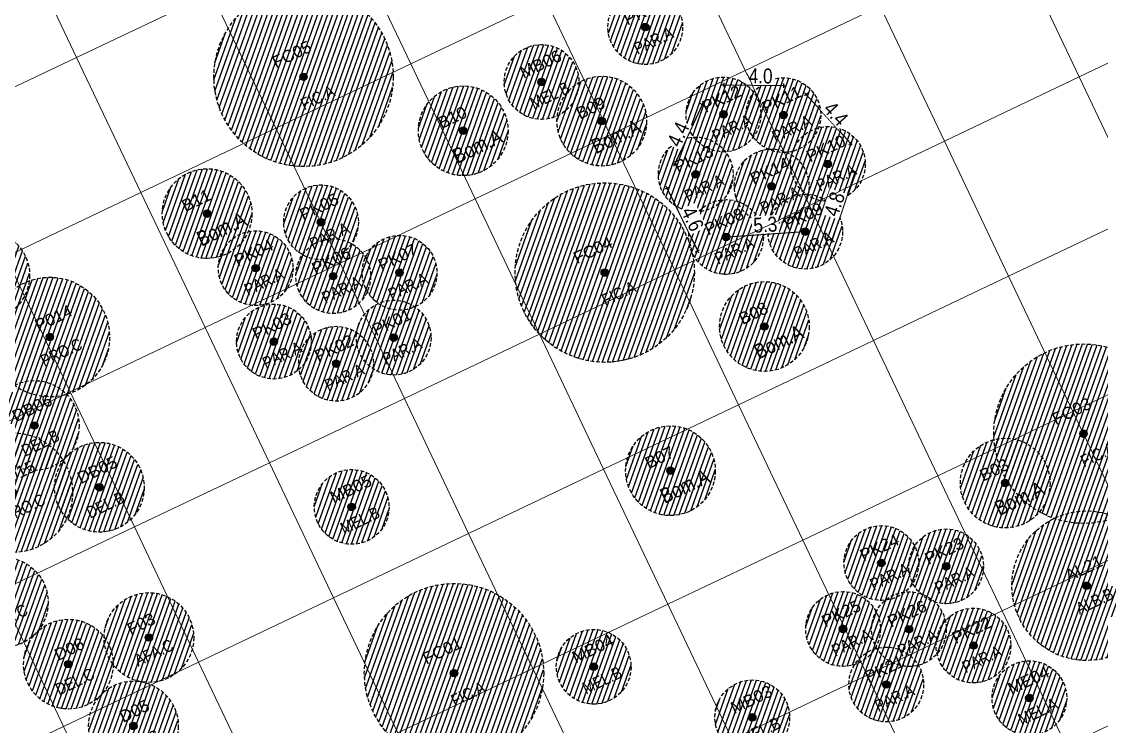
# Model space of a CAD drawing. Header units: metres. Extents: x 679599 to 680038, y 2748524 to 2748844.
# Drawn here: x 679743.4 to 679815.6, y 2748638.4 to 2748685.5 of the extents above; entities that cross this region are included whole.
import ezdxf

# ---------------------------------------------------------------- set-up
doc = ezdxf.new("R2010")
doc.units = ezdxf.units.M
doc.linetypes.add('HIDDEN', pattern=[0.375, 0.25, -0.125])
doc.layers.add('00-GRID_PLANTATION', color=7, linetype='Continuous', lineweight=0, true_color=0xff9c7a)
for name, color, linetype in [('02-L-Setting Out_Dimensions', 250, 'Continuous'), ('COTAUX', 7, 'Continuous'), ('SL_TREE_CANOPY', 251, 'HIDDEN'), ('SL_TREE_ID', 162, 'Continuous'), ('SL_TREE_LEGEND', 7, 'Continuous'), ('SL_TREE_TRUNK', 251, 'Continuous')]:
    doc.layers.add(name, color=color, linetype=linetype)
for name, color, linetype, true_color in [('SL_TREE__DELONIX_REGIA', 7, 'Continuous', 0x8f2400), ('SL_TREE_ACACIA_FARNESIANA', 7, 'Continuous', 0xe0e000), ('SL_TREE_ALBIZIA_LEBBECK', 7, 'Continuous', 0xa3a300), ('SL_TREE_BOMBAX_CEIBA', 7, 'Continuous', 0xb80000), ('SL_TREE_FICUS_RELIGIOSA', 7, 'Continuous', 0x405700), ('SL_TREE_MELIA_AZEDARACH', 7, 'Continuous', 0xfcb0fa), ('SL_TREE_PARKINSONIA_ACUELATA', 2, 'Continuous', 0xffff00), ('SL_TREE_PROSOPIS_CINERARIA', 7, 'Continuous', 0x5f7f00)]:
    doc.layers.add(name, color=color, linetype=linetype, true_color=true_color)
doc.styles.add('E100', font='verdana.ttf', dxfattribs={"height": 0.4})
doc.styles.get("Standard").update_dxf_attribs({"font": 'arial.ttf'})
doc.styles.add('TER-200', font='ARIALN.TTF', dxfattribs={"height": 1})
doc.dimstyles.new('E250', dxfattribs={"dimscale": 0.03, "dimtxt": 0.4, "dimasz": 0.5, "dimexe": 0.1, "dimexo": 1, "dimgap": 4, "dimtad": 1, "dimzin": 0, "dimdsep": 46, "dimtxsty": 'E100', "dimblk1": 'LINCOT200', "dimblk2": 'LINCOT200', "dimsah": 1, "dimcen": 0.1, "dimdle": 0.1, "dimse1": 1, "dimse2": 1, "dimclrt": 256, "dimadec": 0, "dimazin": 0, "dimtfac": 0.01538461538461539, "dimtofl": 0, "dimtmove": 0, "dimatfit": 3, "dimldrblk": 'LINCOT200', "dimfxl": 1, "dimtolj": 1, "dimtzin": 0, "dimarcsym": 0})
pattern_1 = [(45, (0, 0), (-0.2245064030267289, 0.2245064030267289), [])]

# ---------------------------------------------------------------- blocks, each defined once
blk = doc.blocks.new('Acacia_pycnantha')
h = blk.add_hatch()
h.set_pattern_fill('ANSI31', color=256, scale=0.1)
h.set_pattern_definition(pattern_1)
edge = h.paths.add_edge_path()
edge.add_arc((-2.328306436538696e-10, 0), 2.999999999974137, 3.180554681463517e-15, 360)
at = {"layer": 'SL_TREE_TRUNK'}
h = blk.add_hatch(color=256, dxfattribs=at)
h.dxf.hatch_style = 1
edge = h.paths.add_edge_path()
edge.add_arc((2.328306436538696e-10, 0), 0.2500003876001918, 0, 360)
at = {"layer": 'SL_TREE_CANOPY', "linetype": 'HIDDEN'}
blk.add_circle((2.328306436538696e-10, 0), 3, dxfattribs=at)
at = {"layer": 'SL_TREE_TRUNK'}
blk.add_circle((2.328306436538696e-10, 0), 0.2500003876001918, dxfattribs=at)
at = {"layer": 'SL_TREE_ID'}
blk.add_attdef('ID', (-1.037253160461781, 0.6508105848674965), '', height=0.8, rotation=0.000420918299423, dxfattribs=at)
at = {"layer": 'SL_TREE_LEGEND', "insert": (-1.489660865123959, -0.6532864519394934), "char_height": 0.8, "attachment_point": 1, "rotation": 0.012362144525415425, "style": 'TER-200'}
blk.add_mtext_dynamic_manual_height_columns('AFA.C', width=38.77958347063934, gutter_width=12.50001938000959, heights=[0], dxfattribs=at)
blk = doc.blocks.new('Prosopis_cineraria')
h = blk.add_hatch()
h.set_pattern_fill('ANSI31', color=256, scale=0.1)
h.set_pattern_definition(pattern_1)
edge = h.paths.add_edge_path()
edge.add_arc((-1.862645149230957e-09, -1.396983861923218e-09), 4.000000002159871, 0, 360)
at = {"layer": 'SL_TREE_TRUNK'}
h = blk.add_hatch(color=256, dxfattribs=at)
h.dxf.hatch_style = 1
edge = h.paths.add_edge_path()
edge.add_arc((0, 0), 0.25, 0, 360)
at = {"layer": 'SL_TREE_CANOPY', "linetype": 'HIDDEN'}
blk.add_circle((0, 0), 4, dxfattribs=at)
at = {"layer": 'SL_TREE_TRUNK'}
blk.add_circle((0, 0), 0.25, dxfattribs=at)
at = {"layer": 'SL_TREE_ID'}
blk.add_attdef('ID', (-0.5349555176233096, 0.6443084545875202), '', height=0.8, rotation=0.000420918299423, dxfattribs=at)
at = {"layer": 'SL_TREE_LEGEND', "insert": (-1.190907274773998, -0.8530613649636507), "char_height": 0.8, "attachment_point": 1, "style": 'TER-200'}
blk.add_mtext_dynamic_manual_height_columns('PRO.C', width=38.77952334683659, gutter_width=12.5, heights=[0], dxfattribs=at)
blk = doc.blocks.new('Delonix_regia')
h = blk.add_hatch()
h.set_pattern_fill('ANSI31', color=256, scale=0.1)
h.set_pattern_definition(pattern_1)
edge = h.paths.add_edge_path()
edge.add_arc((2.328306436538696e-10, 4.656612873077393e-10), 3.000000000087448, -25.44812939262281, 334.5518706073772)
at = {"layer": 'SL_TREE_TRUNK'}
h = blk.add_hatch(color=256, dxfattribs=at)
h.dxf.hatch_style = 1
edge = h.paths.add_edge_path()
edge.add_arc((2.328306436538696e-10, 4.656612873077393e-10), 0.2500003876001918, 0, 360)
at = {"layer": 'SL_TREE_CANOPY', "linetype": 'HIDDEN'}
blk.add_circle((2.328306436538696e-10, 4.656612873077393e-10), 3, dxfattribs=at)
at = {"layer": 'SL_TREE_TRUNK'}
blk.add_circle((2.328306436538696e-10, 4.656612873077393e-10), 0.2500003876001918, dxfattribs=at)
at = {"layer": 'SL_TREE_ID'}
blk.add_attdef('ID', (-0.5349555346349746, 0.4832313426098871), '', height=0.8, rotation=0.000420918299423, dxfattribs=at)
at = {"layer": 'SL_TREE_LEGEND', "insert": (-1.457995555715023, -0.8330300198867917), "char_height": 0.8, "attachment_point": 1, "style": 'TER-200'}
blk.add_mtext_dynamic_manual_height_columns('DEL.C', width=38.77952334683659, gutter_width=12.5, heights=[0], dxfattribs=at)
blk = doc.blocks.new('Ficus_religiosa')
h = blk.add_hatch()
h.set_pattern_fill('ANSI31', color=256, scale=0.1)
h.set_pattern_definition(pattern_1)
edge = h.paths.add_edge_path()
edge.add_arc((0, 4.656612873077393e-10), 6.000000000018226, -25.44812939262281, 334.5518706073772)
at = {"layer": 'SL_TREE_TRUNK'}
h = blk.add_hatch(color=256, dxfattribs=at)
h.dxf.hatch_style = 1
edge = h.paths.add_edge_path()
edge.add_arc((2.328306436538696e-10, 4.656612873077393e-10), 0.2500003876001918, 0, 360)
at = {"layer": 'SL_TREE_CANOPY', "linetype": 'HIDDEN'}
blk.add_circle((2.328306436538696e-10, 4.656612873077393e-10), 6, dxfattribs=at)
at = {"layer": 'SL_TREE_TRUNK'}
blk.add_circle((2.328306436538696e-10, 4.656612873077393e-10), 0.2500003876001918, dxfattribs=at)
at = {"layer": 'SL_TREE_ID'}
blk.add_attdef('ID', (-1.43399011803339, 1.303747353318079), '', height=0.7999999999999999, rotation=359.9999999999999, dxfattribs=at)
at = {"layer": 'SL_TREE_LEGEND', "insert": (-0.9219077537950824, -1.253268694201168), "char_height": 0.8, "attachment_point": 1, "style": 'TER-200'}
blk.add_mtext_dynamic_manual_height_columns('FIC.A', width=38.77952334683659, gutter_width=12.5, heights=[0], dxfattribs=at)
blk = doc.blocks.new('Bombax_ceiba')
h = blk.add_hatch()
h.set_pattern_fill('ANSI31', color=256, scale=0.1)
h.set_pattern_definition(pattern_1)
edge = h.paths.add_edge_path()
edge.add_arc((4.656612873077393e-10, 4.656612873077393e-10), 3.000000000087448, -25.44812939262281, 334.5518706073772)
at = {"layer": 'SL_TREE_TRUNK'}
h = blk.add_hatch(color=256, dxfattribs=at)
h.dxf.hatch_style = 1
edge = h.paths.add_edge_path()
edge.add_arc((4.656612873077393e-10, 4.656612873077393e-10), 0.2500003876001918, 0, 360)
at = {"layer": 'SL_TREE_CANOPY', "linetype": 'HIDDEN'}
blk.add_circle((4.656612873077393e-10, 4.656612873077393e-10), 3, dxfattribs=at)
at = {"layer": 'SL_TREE_TRUNK'}
blk.add_circle((4.656612873077393e-10, 4.656612873077393e-10), 0.2500003876001918, dxfattribs=at)
at = {"layer": 'SL_TREE_ID'}
blk.add_attdef('ID', (-1.276014421639939, 0.7167202825063849), '', height=0.7999999999999999, rotation=359.9999999999999, dxfattribs=at)
at = {"layer": 'SL_TREE_LEGEND', "insert": (-1.297057115955816, -0.8330300194211304), "char_height": 1, "attachment_point": 1, "style": 'TER-200'}
blk.add_mtext_dynamic_manual_height_columns('Bom.A', width=38.77952334683659, gutter_width=12.5, heights=[0], dxfattribs=at)
blk = doc.blocks.new('Albizia_lebbeck')
h = blk.add_hatch()
h.set_pattern_fill('ANSI31', color=256, scale=0.1)
h.set_pattern_definition(pattern_1)
edge = h.paths.add_edge_path()
edge.add_arc((0, 4.656612873077393e-10), 4.999999999981005, -25.44812939262281, 334.5518706073772)
at = {"layer": 'SL_TREE_TRUNK'}
h = blk.add_hatch(color=256, dxfattribs=at)
h.dxf.hatch_style = 1
edge = h.paths.add_edge_path()
edge.add_arc((2.328306436538696e-10, 0), 0.2500003876001918, 0, 360)
at = {"layer": 'SL_TREE_CANOPY', "linetype": 'HIDDEN'}
blk.add_circle((2.328306436538696e-10, 0), 5, dxfattribs=at)
at = {"layer": 'SL_TREE_TRUNK'}
blk.add_circle((2.328306436538696e-10, 0), 0.2500003876001918, dxfattribs=at)
at = {"layer": 'SL_TREE_ID'}
blk.add_attdef('ID', (-0.9810078069718458, 0.7368421231547302), '', height=0.8, rotation=0.000420918299423, dxfattribs=at)
at = {"layer": 'SL_TREE_LEGEND', "insert": (-1.25964832330942, -0.7561016048520699), "char_height": 0.8, "attachment_point": 1, "rotation": 0.012362144525415425, "style": 'TER-200'}
blk.add_mtext_dynamic_manual_height_columns('ALB.B', width=38.77958347063934, gutter_width=12.50001938000959, heights=[0], dxfattribs=at)
blk = doc.blocks.new('Parkinsonia_acuelata')
h = blk.add_hatch()
h.set_pattern_fill('ANSI31', color=256, scale=0.1)
h.set_pattern_definition(pattern_1)
edge = h.paths.add_edge_path()
edge.add_arc((2.328306436538696e-10, 4.656612873077393e-10), 2.499999999941776, -25.44812939262281, 334.5518706073772)
at = {"layer": 'SL_TREE_TRUNK'}
h = blk.add_hatch(color=256, dxfattribs=at)
h.dxf.hatch_style = 1
edge = h.paths.add_edge_path()
edge.add_arc((2.328306436538696e-10, 4.656612873077393e-10), 0.2500003876001918, 0, 360)
at = {"layer": 'SL_TREE_CANOPY', "linetype": 'HIDDEN'}
blk.add_circle((2.328306436538696e-10, 4.656612873077393e-10), 2.5, dxfattribs=at)
at = {"layer": 'SL_TREE_TRUNK'}
blk.add_circle((2.328306436538696e-10, 4.656612873077393e-10), 0.2500003876001918, dxfattribs=at)
at = {"layer": 'SL_TREE_ID'}
blk.add_attdef('ID', (-1.036932115746949, 0.5972024048122464), '', height=0.7999999999999999, rotation=359.9999999999999, dxfattribs=at)
at = {"layer": 'SL_TREE_LEGEND', "insert": (-1.26480057327953, -0.6532864505425096), "char_height": 0.8, "attachment_point": 1, "rotation": 0.012362144525415425, "style": 'TER-200'}
blk.add_mtext_dynamic_manual_height_columns('PAR.A', width=38.77958347063934, gutter_width=12.50001938000959, heights=[0], dxfattribs=at)
blk = doc.blocks.new('Melia_azedarach')
h = blk.add_hatch()
h.set_pattern_fill('ANSI31', color=256, scale=0.1)
h.set_pattern_definition(pattern_1)
edge = h.paths.add_edge_path()
edge.add_arc((4.656612873077393e-10, 4.656612873077393e-10), 2.499999999665561, -25.44812939262281, 334.5518706073772)
at = {"layer": 'SL_TREE_TRUNK'}
h = blk.add_hatch(color=256, dxfattribs=at)
h.dxf.hatch_style = 1
edge = h.paths.add_edge_path()
edge.add_arc((4.656612873077393e-10, 4.656612873077393e-10), 0.2500003876001918, 0, 360)
at = {"layer": 'SL_TREE_CANOPY', "linetype": 'HIDDEN'}
blk.add_circle((4.656612873077393e-10, 4.656612873077393e-10), 2.5, dxfattribs=at)
at = {"layer": 'SL_TREE_TRUNK'}
blk.add_circle((4.656612873077393e-10, 4.656612873077393e-10), 0.2500003876001918, dxfattribs=at)
at = {"layer": 'SL_TREE_ID'}
blk.add_attdef('ID', (-0.9964467716198259, 0.7092995985187314), '', height=0.7999999999999999, rotation=359.9999999999999, dxfattribs=at)
at = {"layer": 'SL_TREE_LEGEND', "insert": (-1.25501318937166, -0.6531034354801655), "char_height": 0.8, "attachment_point": 1, "style": 'TER-200'}
blk.add_mtext_dynamic_manual_height_columns('MEL.A', width=38.77952334683659, gutter_width=12.5, heights=[0], dxfattribs=at)
blk = doc.blocks.new('LINCOT200')
for p, q in [((0, -9.999961704014428), (0, 10.00003829598555)), ((3.694822225952521e-13, 3.829598557558711e-05), (10.00000000000051, 3.829598557558711e-05))]:
    blk.add_line(p, q)
at = {"const_width": 1.875}
blk.add_lwpolyline([(3.535533801624467, -3.535495714255788), (-3.535533950636761, 3.535572157214077)], dxfattribs=at)
at = {"layer": 'COTAUX'}
blk.add_line((0, 0), (-1.249999999999915, 0), dxfattribs=at)
blk = doc.blocks.new('*D45')
at = {"layer": '02-L-Setting Out_Dimensions', "color": 0, "lineweight": -2, "transparency": 16777216}
blk.add_line((679797.609667538, 2748670.874614807), (679799.1177946236, 2748675.369146561), dxfattribs=at)
at = {"layer": 'Defpoints', "color": 0, "transparency": 16777216}
for p in [(679797.3161820513, 2748675.989494352), (679799.122566365, 2748675.383367338), (679795.7985114849, 2748671.466521043)]:
    blk.add_point(p, dxfattribs=at)
at = {"layer": '02-L-Setting Out_Dimensions', "color": 0, "lineweight": -2, "transparency": 16777216, "xscale": 0.015, "yscale": 0.015, "zscale": 0.015}
for p, rotation in [((679799.1225663642, 2748675.383367338), 71.45097167271544), ((679797.6048957976, 2748670.86039403), 251.4509716727154)]:
    blk.add_blockref('LINCOT200', p, dxfattribs=dict(at, rotation=rotation))
at = {"layer": '02-L-Setting Out_Dimensions', "transparency": 16777216, "insert": (679797.7598392399, 2748673.304368338), "char_height": 1, "attachment_point": 5, "rotation": 71.45097167271545, "style": 'TER-200', "bg_fill": 3, "box_fill_scale": 1.1, "bg_fill_color": 256, "bg_fill_true_color": 13158600, "bg_fill_transparency": 0}
blk.add_mtext('\\A1;4.8', dxfattribs=at)
blk = doc.blocks.new('*D46')
at = {"layer": '02-L-Setting Out_Dimensions', "color": 0, "lineweight": -2, "transparency": 16777216}
blk.add_line((679798.8181657915, 2748677.376902731), (679795.8650656231, 2748680.62130831), dxfattribs=at)
at = {"layer": 'Defpoints', "color": 0, "transparency": 16777216}
for p in [(679795.8549687186, 2748680.632401214), (679794.342888073, 2748679.256085738), (679797.3161820513, 2748675.989494352)]:
    blk.add_point(p, dxfattribs=at)
at = {"layer": '02-L-Setting Out_Dimensions', "color": 0, "lineweight": -2, "transparency": 16777216, "xscale": 0.015, "yscale": 0.015, "zscale": 0.015}
for p, rotation in [((679795.854968718, 2748680.632401214), 132.3088697594016), ((679798.8282626965, 2748677.365809828), 312.3088697594016)]:
    blk.add_blockref('LINCOT200', p, dxfattribs=dict(at, rotation=rotation))
at = {"layer": '02-L-Setting Out_Dimensions', "transparency": 16777216, "insert": (679797.8551694276, 2748679.355967165), "char_height": 1, "attachment_point": 5, "rotation": 312.3088697594016, "style": 'TER-200', "bg_fill": 3, "box_fill_scale": 1.1, "bg_fill_color": 256, "bg_fill_true_color": 13158600, "bg_fill_transparency": 0}
blk.add_mtext('\\A1;4.4', dxfattribs=at)
blk = doc.blocks.new('*D47')
at = {"layer": '02-L-Setting Out_Dimensions', "color": 0, "lineweight": -2, "transparency": 16777216}
blk.add_line((679794.3497010304, 2748681.21590448), (679790.3697978787, 2748681.260203044), dxfattribs=at)
at = {"layer": 'Defpoints', "color": 0, "transparency": 16777216}
for p in [(679790.3547988079, 2748681.260369992), (679790.3329867793, 2748679.300718199), (679794.342888073, 2748679.256085738)]:
    blk.add_point(p, dxfattribs=at)
at = {"layer": '02-L-Setting Out_Dimensions', "color": 0, "lineweight": -2, "transparency": 16777216, "xscale": 0.015, "yscale": 0.015, "zscale": 0.015}
for p, rotation in [((679790.3547988076, 2748681.260369992), 179.3622920264681), ((679794.3647001014, 2748681.215737532), 359.3622920264681)]:
    blk.add_blockref('LINCOT200', p, dxfattribs=dict(at, rotation=rotation))
at = {"layer": '02-L-Setting Out_Dimensions', "transparency": 16777216, "insert": (679792.8196259589, 2748681.863547124), "char_height": 1, "attachment_point": 5, "rotation": 359.3622920264682, "style": 'TER-200', "bg_fill": 3, "box_fill_scale": 1.1, "bg_fill_color": 256, "bg_fill_true_color": 13158600, "bg_fill_transparency": 0}
blk.add_mtext('\\A1;4.0', dxfattribs=at)
blk = doc.blocks.new('*D48')
at = {"layer": '02-L-Setting Out_Dimensions', "color": 0, "lineweight": -2, "transparency": 16777216}
blk.add_line((679788.9010305054, 2748679.946872414), (679787.0569159751, 2748675.962021485), dxfattribs=at)
at = {"layer": 'Defpoints', "color": 0, "transparency": 16777216}
for p in [(679790.3329867786, 2748679.300718199), (679787.0506161576, 2748675.948408539), (679788.4762726141, 2748675.288641377)]:
    blk.add_point(p, dxfattribs=at)
at = {"layer": '02-L-Setting Out_Dimensions', "color": 0, "lineweight": -2, "transparency": 16777216, "xscale": 0.015, "yscale": 0.015, "zscale": 0.015}
for p, rotation in [((679788.9073303227, 2748679.96048536), 65.16618242163085), ((679787.050616158, 2748675.948408539), 245.1661824216309)]:
    blk.add_blockref('LINCOT200', p, dxfattribs=dict(at, rotation=rotation))
at = {"layer": '02-L-Setting Out_Dimensions', "transparency": 16777216, "insert": (679787.3047361023, 2748677.973756415), "char_height": 1, "attachment_point": 5, "rotation": 65.16618242163086, "style": 'TER-200', "bg_fill": 3, "box_fill_scale": 1.1, "bg_fill_color": 256, "bg_fill_true_color": 13158600, "bg_fill_transparency": 0}
blk.add_mtext('\\A1;4.4', dxfattribs=at)
blk = doc.blocks.new('*D49')
at = {"layer": '02-L-Setting Out_Dimensions', "color": 0, "lineweight": -2, "transparency": 16777216}
blk.add_line((679786.573563839, 2748674.349108383), (679788.588121238, 2748670.195597699), dxfattribs=at)
at = {"layer": 'Defpoints', "color": 0, "transparency": 16777216}
for p in [(679788.4762726134, 2748675.288641377), (679790.5039220798, 2748671.108138143), (679788.5946672707, 2748670.182101424)]:
    blk.add_point(p, dxfattribs=at)
at = {"layer": '02-L-Setting Out_Dimensions', "color": 0, "lineweight": -2, "transparency": 16777216, "xscale": 0.015, "yscale": 0.015, "zscale": 0.015}
for p, rotation in [((679786.5670178053, 2748674.362604659), 115.8745546607234), ((679788.5946672718, 2748670.182101424), 295.8745546607234)]:
    blk.add_blockref('LINCOT200', p, dxfattribs=dict(at, rotation=rotation))
at = {"layer": '02-L-Setting Out_Dimensions', "transparency": 16777216, "insert": (679788.2616656633, 2748672.313602231), "char_height": 1, "attachment_point": 5, "rotation": 295.87455466072345, "style": 'TER-200', "bg_fill": 3, "box_fill_scale": 1.1, "bg_fill_color": 256, "bg_fill_true_color": 13158600, "bg_fill_transparency": 0}
blk.add_mtext('\\A1;4.6', dxfattribs=at)
blk = doc.blocks.new('*D50')
at = {"layer": '02-L-Setting Out_Dimensions', "color": 0, "lineweight": -2, "transparency": 16777216}
blk.add_line((679790.5576579331, 2748671.127554425), (679795.7835427611, 2748671.465552899), dxfattribs=at)
at = {"layer": 'Defpoints', "color": 0, "transparency": 16777216}
for p in [(679790.5426892089, 2748671.126586283), (679795.7985114849, 2748671.466521044), (679795.7985114852, 2748671.466521043)]:
    blk.add_point(p, dxfattribs=at)
at = {"layer": '02-L-Setting Out_Dimensions', "color": 0, "lineweight": -2, "transparency": 16777216, "xscale": 0.015, "yscale": 0.015, "zscale": 0.015}
for p, rotation in [((679795.7985114851, 2748671.466521043), 3.700607724483597), ((679790.5426892091, 2748671.126586282), 183.7006077244836)]:
    blk.add_blockref('LINCOT200', p, dxfattribs=dict(at, rotation=rotation))
at = {"layer": '02-L-Setting Out_Dimensions', "transparency": 16777216, "insert": (679793.1299013423, 2748671.925811864), "char_height": 1, "attachment_point": 5, "rotation": 3.700607724483611, "style": 'TER-200', "bg_fill": 3, "box_fill_scale": 1.1, "bg_fill_color": 256, "bg_fill_true_color": 13158600, "bg_fill_transparency": 0}
blk.add_mtext('\\A1;5.3', dxfattribs=at)
blk = doc.blocks.new('Acacia_farnesiana.B')
h = blk.add_hatch()
h.set_pattern_fill('ANSI31', color=256, scale=0.1, angle=25.44812939262281)
h.set_pattern_definition([(70.44812939262282, (-2.328306436538696e-10, 0), (-0.2991926023986827, 0.106254584230064), [])])
edge = h.paths.add_edge_path()
edge.add_arc((-4.656612873077393e-10, 0), 2.999999999974137, 25.44812939262282, 385.4481293926228)
at = {"layer": 'SL_TREE_TRUNK'}
h = blk.add_hatch(color=256, dxfattribs=at)
h.dxf.hatch_style = 1
edge = h.paths.add_edge_path()
edge.add_arc((0, 0), 0.2500003876001918, 0, 360)
at = {"layer": 'SL_TREE_CANOPY', "linetype": 'HIDDEN'}
blk.add_circle((0, 0), 3, dxfattribs=at)
at = {"layer": 'SL_TREE_TRUNK'}
blk.add_circle((0, 0), 0.2500003876001918, dxfattribs=at)
at = {"layer": 'SL_TREE_ID'}
blk.add_attdef('ID', (-1.216262594098225, 0.1419642171822488), '', height=0.8, rotation=25.44855030298583, dxfattribs=at)
at = {"layer": 'SL_TREE_LEGEND', "insert": (-1.064412878942676, -1.229999148286879), "char_height": 0.8, "attachment_point": 1, "rotation": 25.46049153714823, "style": 'TER-200'}
blk.add_mtext_dynamic_manual_height_columns('AFA.B', width=38.77958347063934, gutter_width=12.50001938000959, heights=[0], dxfattribs=at)
blk = doc.blocks.new('Delonix.B')
h = blk.add_hatch()
h.set_pattern_fill('ANSI31', color=256, scale=0.1, angle=25.44812939262281)
h.set_pattern_definition([(70.44812939262282, (0, -4.656612873077393e-10), (-0.2991926023986827, 0.106254584230064), [])])
edge = h.paths.add_edge_path()
edge.add_arc((0, 0), 3.000000000087448, 6.361109362927034e-15, 360)
at = {"layer": 'SL_TREE_TRUNK'}
h = blk.add_hatch(color=256, dxfattribs=at)
h.dxf.hatch_style = 1
edge = h.paths.add_edge_path()
edge.add_arc((0, 0), 0.2500003876001918, 0, 360)
at = {"layer": 'SL_TREE_CANOPY', "linetype": 'HIDDEN'}
blk.add_circle((0, 0), 3, dxfattribs=at)
at = {"layer": 'SL_TREE_TRUNK'}
blk.add_circle((0, 0), 0.2500003876001918, dxfattribs=at)
at = {"layer": 'SL_TREE_ID'}
blk.add_attdef('ID', (-1.237425848712602, 0.2064765735011943), '', height=0.8, rotation=25.44855030298583, dxfattribs=at)
at = {"layer": 'SL_TREE_LEGEND', "insert": (-0.9585852101445198, -1.378696649335325), "char_height": 0.8, "attachment_point": 1, "rotation": 25.448129392622818, "style": 'TER-200'}
blk.add_mtext_dynamic_manual_height_columns('DEL.B', width=38.77952334683659, gutter_width=12.5, heights=[0], dxfattribs=at)
blk = doc.blocks.new('Melia_acedarach.B')
h = blk.add_hatch()
h.set_pattern_fill('ANSI31', color=256, scale=0.1, angle=25.44812939262281)
h.set_pattern_definition([(70.44812939262282, (-2.328306436538696e-10, -4.656612873077393e-10), (-0.2991926023986827, 0.106254584230064), [])])
edge = h.paths.add_edge_path()
edge.add_arc((0, 0), 2.499999999665561, 3.180554681463517e-15, 360)
at = {"layer": 'SL_TREE_TRUNK'}
h = blk.add_hatch(color=256, dxfattribs=at)
h.dxf.hatch_style = 1
edge = h.paths.add_edge_path()
edge.add_arc((0, 0), 0.2500003876001918, 0, 360)
at = {"layer": 'SL_TREE_CANOPY', "linetype": 'HIDDEN'}
blk.add_circle((0, 0), 2.5, dxfattribs=at)
at = {"layer": 'SL_TREE_TRUNK'}
blk.add_circle((0, 0), 0.2500003876001918, dxfattribs=at)
at = {"layer": 'SL_TREE_ID'}
blk.add_attdef('ID', (-1.204547825385816, 0.2123125661164522), '', height=0.7999999999999999, rotation=25.44812939875967, dxfattribs=at)
at = {"layer": 'SL_TREE_LEGEND', "insert": (-0.8526106143835932, -1.12900723842904), "char_height": 0.8, "attachment_point": 1, "rotation": 25.448129392622818, "style": 'TER-200'}
blk.add_mtext_dynamic_manual_height_columns('MEL.B', width=38.77952334683659, gutter_width=12.5, heights=[0], dxfattribs=at)

msp = doc.modelspace()

# ---------------------------------------------------------------- linework, layer by layer
at = {"layer": '00-GRID_PLANTATION'}
for points in [[(679742.7690093835, 2748692.144192092), (679751.7987888219, 2748696.441061103), (679756.0956578326, 2748687.411281664), (679747.0658783944, 2748683.114412653)], [(679765.1254372702, 2748691.708150676), (679774.1552167089, 2748696.005019687), (679778.4520857193, 2748686.975240248), (679769.422306281, 2748682.678371237)], [(679809.8382930446, 2748690.836067842), (679818.868072483, 2748695.132936853), (679823.1649414937, 2748686.103157415), (679814.1351620551, 2748681.806288403)], [(679733.7392299457, 2748687.847323081), (679742.769009384, 2748692.144192092), (679747.0658783944, 2748683.114412653), (679738.0360989561, 2748678.817543643)], [(679756.0956578323, 2748687.411281664), (679765.1254372703, 2748691.708150676), (679769.4223062812, 2748682.678371237), (679760.3925268429, 2748678.381502226)], [(679800.8085136064, 2748686.539198831), (679809.8382930446, 2748690.836067842), (679814.1351620555, 2748681.806288403), (679805.1053826172, 2748677.509419393)], [(679747.0658783943, 2748683.114412654), (679756.0956578326, 2748687.411281664), (679760.3925268432, 2748678.381502226), (679751.362747405, 2748674.084633215)], [(679769.4223062814, 2748682.678371237), (679778.4520857198, 2748686.975240248), (679782.7489547305, 2748677.945460809), (679773.7191752917, 2748673.648591799)], [(679814.1351620553, 2748681.806288404), (679823.1649414934, 2748686.103157415), (679827.4618105043, 2748677.073377976), (679818.432031066, 2748672.776508966)], [(679738.0360989561, 2748678.817543644), (679747.0658783943, 2748683.114412654), (679751.3627474054, 2748674.084633216), (679742.3329679668, 2748669.787764204)], [(679760.3925268429, 2748678.381502226), (679769.4223062814, 2748682.678371237), (679773.7191752917, 2748673.648591799), (679764.6893958536, 2748669.351722788)], [(679805.1053826172, 2748677.509419393), (679814.1351620553, 2748681.806288404), (679818.432031066, 2748672.776508966), (679809.4022516276, 2748668.479639955)], [(679751.3627474054, 2748674.084633216), (679760.3925268435, 2748678.381502226), (679764.6893958541, 2748669.351722788), (679755.6596164159, 2748665.054853777)], [(679742.3329679673, 2748669.787764205), (679751.3627474054, 2748674.084633216), (679755.6596164161, 2748665.054853777), (679746.6298369779, 2748660.757984766)], [(679764.6893958538, 2748669.351722788), (679773.7191752921, 2748673.648591799), (679778.016044303, 2748664.61881236), (679768.9862648647, 2748660.321943349)], [(679809.4022516276, 2748668.479639955), (679818.4320310658, 2748672.776508966), (679822.7289000765, 2748663.746729528), (679813.6991206385, 2748659.449860517)], [(679733.3031885289, 2748665.490895194), (679742.3329679673, 2748669.787764205), (679746.6298369779, 2748660.757984766), (679737.6000575396, 2748656.461115756)], [(679755.6596164161, 2748665.054853777), (679764.6893958544, 2748669.351722788), (679768.986264865, 2748660.321943349), (679759.956485427, 2748656.025074339)], [(679778.016044303, 2748664.61881236), (679787.0458237411, 2748668.915681371), (679791.342692752, 2748659.885901933), (679782.3129133137, 2748655.589032922)], [(679800.3724721896, 2748664.182770944), (679809.4022516276, 2748668.479639955), (679813.6991206385, 2748659.449860517), (679804.6693412, 2748655.152991506)], [(679746.6298369779, 2748660.757984766), (679755.6596164163, 2748665.054853777), (679759.956485427, 2748656.025074339), (679750.9267059886, 2748651.728205328)], [(679768.9862648644, 2748660.32194335), (679778.016044303, 2748664.61881236), (679782.3129133137, 2748655.589032922), (679773.2831338753, 2748651.292163911)], [(679791.3426927518, 2748659.885901933), (679800.3724721902, 2748664.182770944), (679804.6693412008, 2748655.152991505), (679795.6395617626, 2748650.856122495)], [(679813.6991206385, 2748659.449860517), (679822.7289000765, 2748663.746729528), (679827.0257690874, 2748654.716950089), (679817.9959896491, 2748650.420081079)], [(679737.6000575396, 2748656.461115756), (679746.6298369779, 2748660.757984766), (679750.9267059886, 2748651.728205328), (679741.8969265503, 2748647.431336317)], [(679759.9564854268, 2748656.025074339), (679768.986264865, 2748660.32194335), (679773.2831338758, 2748651.292163911), (679764.2533544374, 2748646.995294901)], [(679782.3129133135, 2748655.589032922), (679791.3426927518, 2748659.885901933), (679795.6395617626, 2748650.856122495), (679786.6097823242, 2748646.559253484)], [(679804.6693412, 2748655.152991506), (679813.6991206385, 2748659.449860517), (679817.9959896491, 2748650.420081079), (679808.9662102107, 2748646.123212067)], [(679750.9267059885, 2748651.728205328), (679759.956485427, 2748656.025074339), (679764.2533544374, 2748646.995294901), (679755.2235749994, 2748642.698425889)], [(679773.2831338753, 2748651.292163912), (679782.3129133135, 2748655.589032922), (679786.6097823242, 2748646.559253484), (679777.580002886, 2748642.262384473)], [(679795.6395617626, 2748650.856122495), (679804.6693412008, 2748655.152991505), (679808.9662102115, 2748646.123212067), (679799.9364307728, 2748641.826343056)], [(679741.8969265503, 2748647.431336317), (679750.9267059885, 2748651.728205328), (679755.2235749994, 2748642.698425889), (679746.193795561, 2748638.401556879)], [(679764.2533544374, 2748646.995294901), (679773.2831338758, 2748651.292163912), (679777.5800028865, 2748642.262384473), (679768.5502234482, 2748637.965515462)], [(679786.6097823242, 2748646.559253484), (679795.6395617626, 2748650.856122495), (679799.9364307732, 2748641.826343056), (679790.9066513351, 2748637.529474045)], [(679808.9662102106, 2748646.123212068), (679817.9959896491, 2748650.420081079), (679822.2928586598, 2748641.39030164), (679813.2630792215, 2748637.093432629)], [(679732.8671471126, 2748643.134467306), (679741.8969265505, 2748647.431336317), (679746.1937955616, 2748638.401556878), (679737.164016123, 2748634.104687867)], [(679755.2235749995, 2748642.69842589), (679764.2533544376, 2748646.995294901), (679768.5502234488, 2748637.965515462), (679759.5204440098, 2748633.668646452)], [(679777.580002886, 2748642.262384473), (679786.6097823242, 2748646.559253484), (679790.9066513351, 2748637.529474045), (679781.8768718968, 2748633.232605034)], [(679799.9364307732, 2748641.826343056), (679808.9662102114, 2748646.123212067), (679813.2630792223, 2748637.093432629), (679804.2332997839, 2748632.796563618)], [(679746.1937955607, 2748638.401556879), (679755.2235749995, 2748642.69842589), (679759.5204440098, 2748633.668646452), (679750.4906645715, 2748629.371777441)], [(679768.5502234482, 2748637.965515462), (679777.5800028865, 2748642.262384473), (679781.8768718971, 2748633.232605034), (679772.8470924589, 2748628.935736024)], [(679790.9066513348, 2748637.529474046), (679799.9364307732, 2748641.826343056), (679804.2332997839, 2748632.796563618), (679795.2035203456, 2748628.499694607)]]:
    msp.add_lwpolyline(points, close=True, dxfattribs=at)

# ---------------------------------------------------------------- block references
at = {"layer": 'SL_TREE__DELONIX_REGIA'}
for p, values in [((679744.2356379706, 2748658.511527349), {'ID': 'DB06'}), ((679748.586853017, 2748654.38032119), {'ID': 'DB05'})]:
    msp.add_blockref('Delonix.B', p, dxfattribs=at).add_auto_attribs(values)
at = {"layer": 'SL_TREE__DELONIX_REGIA', "rotation": 25.44812939262281}
for p, values in [((679746.5147176896, 2748642.56057577), {'ID': 'D06'}), ((679750.8659389718, 2748638.429368517), {'ID': 'D05'})]:
    msp.add_blockref('Delonix_regia', p, dxfattribs=at).add_auto_attribs(values)
at = {"layer": 'SL_TREE_ACACIA_FARNESIANA'}
msp.add_blockref('Acacia_farnesiana.B', (679740.9204884087, 2748668.552603922), dxfattribs=at).add_auto_attribs({'ID': 'FB07'})
at = {"layer": 'SL_TREE_ACACIA_FARNESIANA', "rotation": 25.44812939262281}
for p, values in [((679742.1635059181, 2748646.691800701), {'ID': 'F04'}), ((679751.9020044556, 2748644.339238932), {'ID': 'F03'})]:
    msp.add_blockref('Acacia_pycnantha', p, dxfattribs=at).add_auto_attribs(values)
at = {"layer": 'SL_TREE_ALBIZIA_LEBBECK', "rotation": 25.44812939262281}
msp.add_blockref('Albizia_lebbeck', (679814.6240324546, 2748647.800768792), dxfattribs=at).add_auto_attribs({'ID': 'AL21'})
at = {"layer": 'SL_TREE_BOMBAX_CEIBA', "rotation": 25.44812939262281}
for p, values in [((679782.1917667266, 2748678.852724126), {'ID': 'B09'}), ((679772.9230437092, 2748678.20789192), {'ID': 'B10'}), ((679755.7949775045, 2748672.671719184), {'ID': 'B11'}), ((679793.0688481677, 2748665.127584518), {'ID': 'B08'}), ((679786.7856050567, 2748655.487402009), {'ID': 'B07'}), ((679809.1758805237, 2748654.663338596), {'ID': 'B03'})]:
    msp.add_blockref('Bombax_ceiba', p, dxfattribs=at).add_auto_attribs(values)
at = {"layer": 'SL_TREE_FICUS_RELIGIOSA', "rotation": 25.44812939262281}
for p, values in [((679762.2449408636, 2748681.809568038), {'ID': 'FC05'}), ((679782.3907453216, 2748668.729260636), {'ID': 'FC04'}), ((679814.4124807805, 2748657.962115388), {'ID': 'FC03'}), ((679772.3095782615, 2748641.960546281), {'ID': 'FC01'})]:
    msp.add_blockref('Ficus_religiosa', p, dxfattribs=at).add_auto_attribs(values)
at = {"layer": 'SL_TREE_MELIA_AZEDARACH'}
for p, values in [((679778.1626058352, 2748681.468785607), {'ID': 'MB06'}), ((679765.4616577121, 2748653.06962441), {'ID': 'MB05'}), ((679781.6507038357, 2748642.387227165), {'ID': 'MB04'}), ((679792.2564041242, 2748639.00370237), {'ID': 'MB03'})]:
    msp.add_blockref('Melia_acedarach.B', p, dxfattribs=at).add_auto_attribs(values)
at = {"layer": 'SL_TREE_MELIA_AZEDARACH', "rotation": 25.44812939262281}
msp.add_blockref('Melia_azedarach', (679810.793850158, 2748640.293366781), dxfattribs=at).add_auto_attribs({'ID': 'ME04'})
at = {"layer": 'SL_TREE_PARKINSONIA_ACUELATA', "rotation": 25.44812939262281}
for p, values in [((679785.1017979945, 2748685.13640323), {'ID': 'PK15'}), ((679790.3329867792, 2748679.300718198), {'ID': 'PK12'}), ((679794.3428880736, 2748679.256085738), {'ID': 'PK11'}), ((679797.3161820517, 2748675.989494352), {'ID': 'PK10'}), ((679788.4762726139, 2748675.288641379), {'ID': 'PK13'}), ((679793.5543154302, 2748674.487626143), {'ID': 'PK14'}), ((679763.4145052515, 2748672.091591566), {'ID': 'PK05'}), ((679795.7985114853, 2748671.466521044), {'ID': 'PK09'}), ((679790.5039220803, 2748671.108138144), {'ID': 'PK08'}), ((679759.0403622764, 2748669.02407099), {'ID': 'PK04'}), ((679764.2268876478, 2748668.491498682), {'ID': 'PK06'}), ((679768.6661815556, 2748668.717890512), {'ID': 'PK07'}), ((679760.2600331227, 2748664.117422723), {'ID': 'PK03'}), ((679768.2732217473, 2748664.383795061), {'ID': 'PK01'}), ((679764.4237582206, 2748662.637735768), {'ID': 'PK02'}), ((679800.8925055002, 2748649.320172963), {'ID': 'PK24'}), ((679805.2253298513, 2748649.097621226), {'ID': 'PK23'}), ((679798.3319894208, 2748644.912058706), {'ID': 'PK25'}), ((679802.7385899356, 2748644.897032529), {'ID': 'PK26'}), ((679807.0542250308, 2748643.804246179), {'ID': 'PK22'}), ((679801.2198305778, 2748641.200183237), {'ID': 'PK21'})]:
    msp.add_blockref('Parkinsonia_acuelata', p, dxfattribs=at).add_auto_attribs(values)
at = {"layer": 'SL_TREE_PROSOPIS_CINERARIA', "rotation": 25.44812939262281}
for p, values in [((679745.2717034549, 2748664.421397763), {'ID': 'P014'}), ((679742.7953335615, 2748654.023046074), {'ID': 'P015'})]:
    msp.add_blockref('Prosopis_cineraria', p, dxfattribs=at).add_auto_attribs(values)

# ---------------------------------------------------------------- next in the draw order: dimensions: what is measured, and where the dimension line sits
at = {"layer": '02-L-Setting Out_Dimensions'}
dim = msp.add_linear_dim(base=(679799.122566365, 2748675.383367338), p1=(679795.7985114849, 2748671.466521043), p2=(679797.3161820516, 2748675.989494352), angle=71.4509716744192, dimstyle='E250', override={"dimtxt": 0.8, "dimdec": 1, "dimtxsty": 'TER-200', "dimtfill": 1, "dimtfillclr": 7}, dxfattribs=at)
dim.commit()
dim.dimension.update_dxf_attribs({"geometry": '*D45', "text_midpoint": (679798.357655089, 2748673.103772965), "dimtype": 161})

# ---------------------------------------------------------------- next in the draw order: dimensions: what is measured, and where the dimension line sits
dim = msp.add_linear_dim(base=(679795.8549687186, 2748680.632401214), p1=(679797.3161820516, 2748675.989494352), p2=(679794.342888073, 2748679.256085738), angle=132.30886976380796, dimstyle='E250', override={"dimtxt": 0.8, "dimdec": 1, "dimtxsty": 'TER-200', "dimtfill": 1, "dimtfillclr": 7}, dxfattribs=at)
dim.commit()
dim.dimension.update_dxf_attribs({"geometry": '*D46', "text_midpoint": (679797.3966627502, 2748678.938628422), "dimtype": 161})

# ---------------------------------------------------------------- next in the draw order: dimensions: what is measured, and where the dimension line sits
dim = msp.add_linear_dim(base=(679790.3547988079, 2748681.260369992), p1=(679794.342888073, 2748679.256085738), p2=(679790.3329867792, 2748679.300718199), angle=179.36229202289067, dimstyle='E250', override={"dimtxt": 0.8, "dimdec": 1, "dimtxsty": 'TER-200', "dimtfill": 1, "dimtfillclr": 7}, dxfattribs=at)
dim.commit()
dim.dimension.update_dxf_attribs({"geometry": '*D47', "text_midpoint": (679792.8126077611, 2748681.233013194), "dimtype": 161})

# ---------------------------------------------------------------- next in the draw order: linework, layer by layer
at = {"layer": '00-GRID_PLANTATION'}
for points in [[(679787.481865157, 2748691.272109259), (679796.5116445957, 2748695.56897827), (679800.8085136063, 2748686.539198831), (679791.7787341677, 2748682.242329821)], [(679791.7787341682, 2748682.242329821), (679800.8085136064, 2748686.539198831), (679805.1053826172, 2748677.509419393), (679796.0756031786, 2748673.212550382)]]:
    msp.add_lwpolyline(points, close=True, dxfattribs=at)

# ---------------------------------------------------------------- next in the draw order: dimensions: what is measured, and where the dimension line sits
at = {"layer": '02-L-Setting Out_Dimensions'}
dim = msp.add_linear_dim(base=(679787.0506161576, 2748675.948408539), p1=(679790.3329867786, 2748679.300718199), p2=(679788.4762726136, 2748675.288641378), angle=245.166182419224, dimstyle='E250', override={"dimtxt": 0.8, "dimdec": 1, "dimtxsty": 'TER-200', "dimtfill": 1, "dimtfillclr": 7}, dxfattribs=at)
dim.commit()
dim.dimension.update_dxf_attribs({"geometry": '*D48', "text_midpoint": (679787.867404546, 2748677.713363976), "dimtype": 161})

# ---------------------------------------------------------------- next in the draw order: linework, layer by layer
at = {"layer": '00-GRID_PLANTATION'}
msp.add_lwpolyline([(679778.4520857193, 2748686.975240248), (679787.4818651577, 2748691.272109259), (679791.7787341684, 2748682.24232982), (679782.74895473, 2748677.945460809)], close=True, dxfattribs=at)

# ---------------------------------------------------------------- next in the draw order: dimensions: what is measured, and where the dimension line sits
at = {"layer": '02-L-Setting Out_Dimensions'}
dim = msp.add_linear_dim(base=(679788.5946672707, 2748670.182101424), p1=(679788.4762726133, 2748675.288641377), p2=(679790.5039220798, 2748671.108138143), angle=295.8745546627454, dimstyle='E250', override={"dimtxt": 0.8, "dimdec": 1, "dimtxsty": 'TER-200', "dimtfill": 1, "dimtfillclr": 7}, dxfattribs=at)
dim.commit()
dim.dimension.update_dxf_attribs({"geometry": '*D49', "text_midpoint": (679787.6943065608, 2748672.038418763), "dimtype": 161})

# ---------------------------------------------------------------- next in the draw order: linework, layer by layer
at = {"layer": '00-GRID_PLANTATION'}
msp.add_lwpolyline([(679773.7191752921, 2748673.648591799), (679782.7489547305, 2748677.945460809), (679787.0458237414, 2748668.915681371), (679778.016044303, 2748664.61881236)], close=True, dxfattribs=at)

# ---------------------------------------------------------------- next in the draw order: dimensions: what is measured, and where the dimension line sits
at = {"layer": '02-L-Setting Out_Dimensions'}
dim = msp.add_aligned_dim(p1=(679790.5426892092, 2748671.126586283), p2=(679795.7985114851, 2748671.466521044), distance=-9.368944823106759e-10, dimstyle='E250', override={"dimtxt": 0.8, "dimdec": 1, "dimtxsty": 'TER-200', "dimtfill": 1, "dimtfillclr": 7}, dxfattribs=at)
dim.commit()
dim.dimension.update_dxf_attribs({"geometry": '*D50', "text_midpoint": (679793.1299013426, 2748671.925811864)})

# ---------------------------------------------------------------- next in the draw order: linework, layer by layer
at = {"layer": '00-GRID_PLANTATION'}
for points in [[(679782.7489547305, 2748677.945460809), (679791.7787341686, 2748682.24232982), (679796.075603179, 2748673.212550382), (679787.0458237407, 2748668.915681371)], [(679796.0756031787, 2748673.212550383), (679805.1053826172, 2748677.509419393), (679809.4022516276, 2748668.479639955), (679800.3724721895, 2748664.182770944)], [(679787.0458237409, 2748668.915681372), (679796.075603179, 2748673.212550382), (679800.3724721902, 2748664.182770944), (679791.3426927514, 2748659.885901933)]]:
    msp.add_lwpolyline(points, close=True, dxfattribs=at)

doc.saveas('drawing.dxf')
